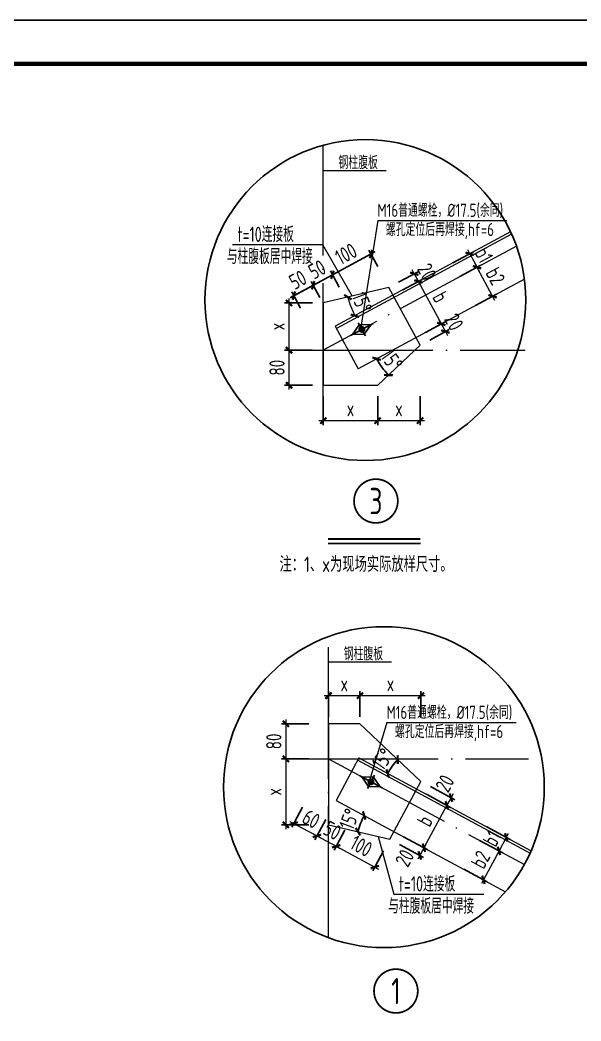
# Model space of a CAD drawing. Extents: x -2746917 to -971774, y -3334247 to -3250358.
# Drawn here: x -1634718 to -1621907, y -3297027 to -3274173 of the extents above; entities that cross this region are included whole.
import ezdxf
from ezdxf.enums import TextEntityAlignment as Align

# ---------------------------------------------------------------- set-up
doc = ezdxf.new("R2010")
doc.units = 0
doc.header["$LTSCALE"] = 1000
doc.header["$MEASUREMENT"] = 0
doc.header["$PDMODE"] = 35
doc.linetypes.add('DOTE', pattern=[2.42, 2, -0.2, 0.02, -0.2])
doc.layers.get('0').update_dxf_attribs({"linetype": 'CONTINUOUS'})
doc.layers.get('Defpoints').update_dxf_attribs({"linetype": 'CONTINUOUS'})
for name, color, linetype in [('AXIS', 253, 'DOTE'), ('BOLT', 7, 'CONTINUOUS'), ('COLU', 7, 'CONTINUOUS'), ('DIM', 3, 'CONTINUOUS'), ('NUM', 7, 'CONTINUOUS'), ('PUB_TITLE', 4, 'CONTINUOUS'), ('TEXT', 7, 'CONTINUOUS'), ('THIN', 7, 'CONTINUOUS')]:
    doc.layers.add(name, color=color, linetype=linetype)
doc.layers.add('yichutu', color=7, linetype='CONTINUOUS', true_color=0xffffff, plot=False)
doc.styles.add('TSSD_Dimension', font='tssdeng.shx', dxfattribs={"width": 0.75, "bigfont": 'Hztxt.shx'})
doc.styles.add('TSSD_Label', font='tssdeng.shx', dxfattribs={"width": 0.75, "bigfont": 'hztxt.shx'})
doc.styles.add('TSSD_Num', font='tssdeng.shx', dxfattribs={"width": 0.75, "bigfont": 'hztxt.shx'})
doc.styles.add('TSSD_Rein', font='Tssdeng.shx', dxfattribs={"width": 0.75, "bigfont": 'hztxt.shx'})
doc.dimstyles.new('TSSD_10_100', dxfattribs={"dimtxt": 350, "dimasz": 100, "dimexe": 100, "dimexo": 250, "dimgap": 100, "dimtad": 1, "dimdec": 0, "dimlfac": 0.1, "dimzin": 0, "dimdsep": 46, "dimtxsty": 'TSSD_Dimension', "dimblk": 'ARCHTICK', "dimcen": 0, "dimdle": 100, "dimclrt": 7, "dimadec": 0, "dimazin": 0, "dimtfac": 1, "dimtdec": 0, "dimtix": 1, "dimtmove": 2, "dimatfit": 3, "dimldrblk": 'ARCHTICK', "dimfxl": 1, "dimtolj": 1, "dimtzin": 0, "dimlwd": 5, "dimarcsym": 0})
doc.dimstyles.new('TSSD_200_100', dxfattribs={"dimtxt": 350, "dimasz": 100, "dimexe": 100, "dimexo": 250, "dimgap": 100, "dimtad": 1, "dimdec": 0, "dimlfac": 2, "dimzin": 0, "dimdsep": 46, "dimtxsty": 'TSSD_Dimension', "dimblk": 'ARCHTICK', "dimcen": 0, "dimdle": 100, "dimclrt": 7, "dimadec": 0, "dimazin": 0, "dimtfac": 1, "dimtdec": 0, "dimtix": 1, "dimtmove": 2, "dimatfit": 3, "dimfxl": 1, "dimtolj": 1, "dimtzin": 0, "dimarcsym": 0})
doc.dimstyles.new('TSSD_20_100', dxfattribs={"dimtxt": 350, "dimasz": 100, "dimexe": 100, "dimexo": 250, "dimgap": 100, "dimtad": 1, "dimdec": 0, "dimlfac": 0.2, "dimzin": 0, "dimdsep": 46, "dimtxsty": 'TSSD_Dimension', "dimblk": 'ARCHTICK', "dimcen": 0, "dimdle": 100, "dimclrt": 7, "dimadec": 0, "dimazin": 0, "dimtfac": 1, "dimtdec": 0, "dimtix": 1, "dimtmove": 2, "dimatfit": 3, "dimfxl": 1, "dimtolj": 1, "dimtzin": 0, "dimlwd": 5, "dimarcsym": 0})

# ---------------------------------------------------------------- blocks, each defined once
blk = doc.blocks.new('A$C7C2454F9')
at = {"layer": 'BOLT'}
for p, q in [((217, 41), (8, -160)), ((54, 2), (171, -121)), ((199, 23), (71, -16)), ((199, 23), (154, -103)), ((26, -142), (71, -16)), ((26, -142), (154, -103))]:
    blk.add_line(p, q, dxfattribs=at)
at = {"layer": 'BOLT', "const_width": 40}
blk.add_lwpolyline([(127, -46, 1), (98, -73, 1), (127, -46)], format="xyb", dxfattribs=at)
blk = doc.blocks.new('_ArchTick')
at = {"color": 0, "const_width": 0.5}
blk.add_lwpolyline([(-0.71, -0.71), (0.71, 0.71)], dxfattribs=at)
blk = doc.blocks.new('*D3003')
at = {"layer": 'Defpoints', "color": 0, "ltscale": 1.5}
for p in [(-1627792, -3282511), (-1626549, -3282511), (-1626549, -3283320)]:
    blk.add_point(p, dxfattribs=at)
at = {"layer": 'DIM', "color": 0, "lineweight": -2, "ltscale": 1.5}
for p, q in [((-1627792, -3282761), (-1627792, -3283420)), ((-1626549, -3282761), (-1626549, -3283420))]:
    blk.add_line(p, q, dxfattribs=at)
at = {"layer": 'DIM', "color": 0, "lineweight": 5, "ltscale": 1.5}
blk.add_line((-1627892, -3283320), (-1626449, -3283320), dxfattribs=at)
at = {"layer": 'DIM', "color": 0, "lineweight": 5, "ltscale": 1.5, "xscale": 100, "yscale": 100, "zscale": 100, "rotation": 180}
blk.add_blockref('_ArchTick', (-1627792, -3283320), dxfattribs=at)
at = {"layer": 'DIM', "color": 0, "lineweight": 5, "ltscale": 1.5, "xscale": 100, "yscale": 100, "zscale": 100}
blk.add_blockref('_ArchTick', (-1626549, -3283320), dxfattribs=at)
at = {"layer": 'DIM', "color": 7, "ltscale": 1.5, "insert": (-1627170, -3283045), "char_height": 350, "attachment_point": 5, "style": 'TSSD_Dimension'}
blk.add_mtext('\\A1;x', dxfattribs=at)
blk = doc.blocks.new('*D3004')
at = {"layer": 'Defpoints', "color": 0, "ltscale": 1.5}
for p in [(-1626549, -3282511), (-1625581, -3282511), (-1625581, -3283320)]:
    blk.add_point(p, dxfattribs=at)
at = {"layer": 'DIM', "color": 0, "lineweight": -2, "ltscale": 1.5}
for p, q in [((-1626549, -3282761), (-1626549, -3283420)), ((-1625581, -3282761), (-1625581, -3283420))]:
    blk.add_line(p, q, dxfattribs=at)
at = {"layer": 'DIM', "color": 0, "lineweight": 5, "ltscale": 1.5}
blk.add_line((-1626649, -3283320), (-1625481, -3283320), dxfattribs=at)
at = {"layer": 'DIM', "color": 0, "lineweight": 5, "ltscale": 1.5, "xscale": 100, "yscale": 100, "zscale": 100, "rotation": 180}
blk.add_blockref('_ArchTick', (-1626549, -3283320), dxfattribs=at)
at = {"layer": 'DIM', "color": 0, "lineweight": 5, "ltscale": 1.5, "xscale": 100, "yscale": 100, "zscale": 100}
blk.add_blockref('_ArchTick', (-1625581, -3283320), dxfattribs=at)
at = {"layer": 'DIM', "color": 7, "ltscale": 1.5, "insert": (-1626065, -3283045), "char_height": 350, "attachment_point": 5, "style": 'TSSD_Dimension'}
blk.add_mtext('\\A1;x', dxfattribs=at)
blk = doc.blocks.new('*D3005')
at = {"layer": 'Defpoints', "color": 0, "ltscale": 1.5}
for p in [(-1628574, -3281711), (-1627792, -3281711), (-1627792, -3282511)]:
    blk.add_point(p, dxfattribs=at)
at = {"layer": 'DIM', "color": 0, "lineweight": -2, "ltscale": 1.5}
for p, q in [((-1628042, -3281711), (-1628674, -3281711)), ((-1628042, -3282511), (-1628674, -3282511))]:
    blk.add_line(p, q, dxfattribs=at)
at = {"layer": 'DIM', "color": 0, "lineweight": 5, "ltscale": 1.5}
blk.add_line((-1628574, -3282611), (-1628574, -3281611), dxfattribs=at)
at = {"layer": 'DIM', "color": 0, "lineweight": 5, "ltscale": 1.5, "xscale": 100, "yscale": 100, "zscale": 100}
for p, rotation in [((-1628574, -3281711), 90), ((-1628574, -3282511), 270)]:
    blk.add_blockref('_ArchTick', p, dxfattribs=dict(at, rotation=rotation))
at = {"layer": 'DIM', "color": 7, "ltscale": 1.5, "insert": (-1628849, -3282111), "char_height": 350, "attachment_point": 5, "rotation": 90, "style": 'TSSD_Dimension'}
blk.add_mtext('\\A1;80', dxfattribs=at)
blk = doc.blocks.new('*D3006')
at = {"layer": 'Defpoints', "color": 0, "ltscale": 1.5}
for p in [(-1628574, -3280633), (-1627792, -3280633), (-1627792, -3281711)]:
    blk.add_point(p, dxfattribs=at)
at = {"layer": 'DIM', "color": 0, "lineweight": -2, "ltscale": 1.5}
for p, q in [((-1628042, -3280633), (-1628674, -3280633)), ((-1628042, -3281711), (-1628674, -3281711))]:
    blk.add_line(p, q, dxfattribs=at)
at = {"layer": 'DIM', "color": 0, "lineweight": 5, "ltscale": 1.5}
blk.add_line((-1628574, -3281811), (-1628574, -3280533), dxfattribs=at)
at = {"layer": 'DIM', "color": 0, "lineweight": 5, "ltscale": 1.5, "xscale": 100, "yscale": 100, "zscale": 100}
for p, rotation in [((-1628574, -3280633), 90), ((-1628574, -3281711), 270)]:
    blk.add_blockref('_ArchTick', p, dxfattribs=dict(at, rotation=rotation))
at = {"layer": 'DIM', "color": 7, "ltscale": 1.5, "insert": (-1628849, -3281172), "char_height": 350, "attachment_point": 5, "rotation": 90, "style": 'TSSD_Dimension'}
blk.add_mtext('\\A1;x', dxfattribs=at)
blk = doc.blocks.new('*D3007')
at = {"layer": 'Defpoints', "color": 0, "ltscale": 1.5}
for p in [(-1627583, -3279991), (-1626431, -3280021), (-1627312, -3280495)]:
    blk.add_point(p, dxfattribs=at)
at = {"layer": 'DIM', "color": 0, "lineweight": 5, "ltscale": 1.5}
blk.add_line((-1626615, -3279469), (-1627671, -3280039), dxfattribs=at)
at = {"layer": 'DIM', "color": 0, "lineweight": -2, "ltscale": 1.5}
for p, q in [((-1626550, -3279801), (-1626750, -3279429)), ((-1627430, -3280275), (-1627631, -3279903))]:
    blk.add_line(p, q, dxfattribs=at)
at = {"layer": 'DIM', "color": 0, "lineweight": 5, "ltscale": 1.5, "xscale": 100, "yscale": 100, "zscale": 100}
for p, rotation in [((-1626703, -3279517), 28.32293763565841), ((-1627583, -3279991), 208.3229376356583)]:
    blk.add_blockref('_ArchTick', p, dxfattribs=dict(at, rotation=rotation))
at = {"layer": 'DIM', "color": 7, "ltscale": 1.5, "insert": (-1627273, -3279512), "char_height": 350, "attachment_point": 5, "rotation": 28.3229, "style": 'TSSD_Dimension'}
blk.add_mtext('\\A1;100', dxfattribs=at)
blk = doc.blocks.new('*D3008')
at = {"layer": 'Defpoints', "color": 0, "ltscale": 1.5}
for p in [(-1628023, -3280229), (-1627312, -3280495), (-1627752, -3280732)]:
    blk.add_point(p, dxfattribs=at)
at = {"layer": 'DIM', "color": 0, "lineweight": -2, "ltscale": 1.5}
for p, q in [((-1627430, -3280275), (-1627631, -3279903)), ((-1627870, -3280512), (-1628071, -3280141))]:
    blk.add_line(p, q, dxfattribs=at)
at = {"layer": 'DIM', "color": 0, "lineweight": 5, "ltscale": 1.5}
for p, q in [((-1627583, -3279991), (-1627495, -3279944)), ((-1627583, -3279991), (-1628023, -3280229)), ((-1628023, -3280229), (-1628111, -3280276))]:
    blk.add_line(p, q, dxfattribs=at)
at = {"layer": 'DIM', "color": 0, "lineweight": 5, "ltscale": 1.5, "yscale": 100, "zscale": 100}
for p, xscale, rotation in [((-1627583, -3279991), 100, 208.3229376356212), ((-1628023, -3280229), 99.99999999999999, 28.3229376356212)]:
    blk.add_blockref('_ArchTick', p, dxfattribs=dict(at, xscale=xscale, rotation=rotation))
at = {"layer": 'DIM', "color": 7, "ltscale": 1.5, "insert": (-1627934, -3279868), "char_height": 350, "attachment_point": 5, "rotation": 28.3229, "style": 'TSSD_Dimension'}
blk.add_mtext('\\A1;50', dxfattribs=at)
blk = doc.blocks.new('*D3009')
at = {"layer": 'Defpoints', "color": 0, "ltscale": 1.5}
for p in [(-1628463, -3280466), (-1627752, -3280732), (-1628192, -3280970)]:
    blk.add_point(p, dxfattribs=at)
at = {"layer": 'DIM', "color": 0, "lineweight": -2, "ltscale": 1.5}
for p, q in [((-1627870, -3280512), (-1628071, -3280141)), ((-1628311, -3280749), (-1628511, -3280378))]:
    blk.add_line(p, q, dxfattribs=at)
at = {"layer": 'DIM', "color": 0, "lineweight": 5, "ltscale": 1.5}
for p, q in [((-1628023, -3280229), (-1627935, -3280181)), ((-1628023, -3280229), (-1628463, -3280466)), ((-1628463, -3280466), (-1628551, -3280513))]:
    blk.add_line(p, q, dxfattribs=at)
at = {"layer": 'DIM', "color": 0, "lineweight": 5, "ltscale": 1.5, "yscale": 100, "zscale": 100}
for p, xscale, rotation in [((-1628023, -3280229), 100, 208.3229376356212), ((-1628463, -3280466), 99.99999999999999, 28.3229376356212)]:
    blk.add_blockref('_ArchTick', p, dxfattribs=dict(at, xscale=xscale, rotation=rotation))
at = {"layer": 'DIM', "color": 7, "ltscale": 1.5, "insert": (-1628374, -3280105), "char_height": 350, "attachment_point": 5, "rotation": 28.3229, "style": 'TSSD_Dimension'}
blk.add_mtext('\\A1;50', dxfattribs=at)
blk = doc.blocks.new('*D3010')
at = {"layer": 'Defpoints', "color": 0, "ltscale": 1.5}
for p in [(-1625619, -3280142), (-1626293, -3280278), (-1626198, -3280454)]:
    blk.add_point(p, dxfattribs=at)
at = {"layer": 'DIM', "color": 0, "lineweight": -2, "ltscale": 1.5}
for p, q in [((-1626073, -3280159), (-1625626, -3279919)), ((-1625978, -3280335), (-1625531, -3280095))]:
    blk.add_line(p, q, dxfattribs=at)
at = {"layer": 'DIM', "color": 0, "lineweight": 5, "ltscale": 1.5}
for p, q in [((-1625714, -3279966), (-1625762, -3279878)), ((-1625714, -3279966), (-1625619, -3280142)), ((-1625619, -3280142), (-1625572, -3280230))]:
    blk.add_line(p, q, dxfattribs=at)
at = {"layer": 'DIM', "color": 0, "lineweight": 5, "ltscale": 1.5, "xscale": 100, "yscale": 100, "zscale": 100}
for p, rotation in [((-1625714, -3279966), 298.3229376384968), ((-1625619, -3280142), 118.3229376384968)]:
    blk.add_blockref('_ArchTick', p, dxfattribs=dict(at, rotation=rotation))
at = {"layer": 'DIM', "color": 7, "ltscale": 1.5, "insert": (-1625425, -3279924), "char_height": 350, "attachment_point": 5, "rotation": 298.3229, "style": 'TSSD_Dimension'}
blk.add_mtext('\\A1;20', dxfattribs=at)
blk = doc.blocks.new('*D3011')
at = {"layer": 'Defpoints', "color": 0, "ltscale": 1.5}
for p in [(-1626198, -3280454), (-1625097, -3281111), (-1625676, -3281422)]:
    blk.add_point(p, dxfattribs=at)
at = {"layer": 'DIM', "color": 0, "lineweight": -2, "ltscale": 1.5}
for p, q in [((-1625978, -3280335), (-1625531, -3280095)), ((-1625456, -3281304), (-1625009, -3281063))]:
    blk.add_line(p, q, dxfattribs=at)
at = {"layer": 'DIM', "color": 0, "lineweight": 5, "ltscale": 1.5}
blk.add_line((-1625667, -3280054), (-1625050, -3281199), dxfattribs=at)
at = {"layer": 'DIM', "color": 0, "lineweight": 5, "ltscale": 1.5, "xscale": 100, "yscale": 100, "zscale": 100}
for p, rotation in [((-1625619, -3280142), 118.3229376539176), ((-1625097, -3281111), 298.3229376539176)]:
    blk.add_blockref('_ArchTick', p, dxfattribs=dict(at, rotation=rotation))
at = {"layer": 'DIM', "color": 7, "ltscale": 1.5, "insert": (-1625116, -3280496), "char_height": 350, "attachment_point": 5, "rotation": 298.3229, "style": 'TSSD_Dimension'}
blk.add_mtext('\\A1;b', dxfattribs=at)
blk = doc.blocks.new('*D3012')
at = {"layer": 'Defpoints', "color": 0, "ltscale": 1.5}
for p in [(-1625003, -3281287), (-1625676, -3281422), (-1625581, -3281598)]:
    blk.add_point(p, dxfattribs=at)
at = {"layer": 'DIM', "color": 0, "lineweight": -2, "ltscale": 1.5}
for p, q in [((-1625456, -3281304), (-1625009, -3281063)), ((-1625361, -3281480), (-1624915, -3281239))]:
    blk.add_line(p, q, dxfattribs=at)
at = {"layer": 'DIM', "color": 0, "lineweight": 5, "ltscale": 1.5}
for p, q in [((-1625097, -3281111), (-1625145, -3281023)), ((-1625097, -3281111), (-1625003, -3281287)), ((-1625003, -3281287), (-1624955, -3281375))]:
    blk.add_line(p, q, dxfattribs=at)
at = {"layer": 'DIM', "color": 0, "lineweight": 5, "ltscale": 1.5, "xscale": 100, "yscale": 100, "zscale": 100}
for p, rotation in [((-1625097, -3281111), 298.3229376539176), ((-1625003, -3281287), 118.3229376539176)]:
    blk.add_blockref('_ArchTick', p, dxfattribs=dict(at, rotation=rotation))
at = {"layer": 'DIM', "color": 7, "ltscale": 1.5, "insert": (-1624808, -3281068), "char_height": 350, "attachment_point": 5, "rotation": 298.3229, "style": 'TSSD_Dimension'}
blk.add_mtext('\\A1;20', dxfattribs=at)
blk = doc.blocks.new('*D3086')
at = {"layer": 'Defpoints', "color": 0, "ltscale": 1.5}
for p in [(-1623516, -3279009), (-1626293, -3280278), (-1627792, -3280633), (-1627190, -3280646), (-1627518, -3281166)]:
    blk.add_point(p, dxfattribs=at)
at = {"layer": 'DIM', "color": 0, "lineweight": 5, "ltscale": 1.5}
blk.add_arc((-1625541, -3280100), 1737, 193.3229, 208.3229, dxfattribs=at)
at = {"layer": 'DIM', "color": 0, "lineweight": 5, "ltscale": 1.5, "xscale": 100, "yscale": 100, "zscale": 100}
for p, rotation in [((-1627231, -3280500), 103.3229376385237), ((-1627070, -3280924), 298.3229376385155)]:
    blk.add_blockref('_ArchTick', p, dxfattribs=dict(at, rotation=rotation))
at = {"layer": 'DIM', "color": 7, "ltscale": 1.5, "insert": (-1626908, -3280620), "char_height": 350, "attachment_point": 5, "rotation": 290.8229, "style": 'TSSD_Dimension'}
blk.add_mtext('\\A1;15°', dxfattribs=at)
blk = doc.blocks.new('*D3087')
at = {"layer": 'Defpoints', "color": 0, "ltscale": 1.5}
for p in [(-1623200, -3280088), (-1625581, -3281598), (-1626996, -3282134), (-1626495, -3282039), (-1626549, -3282511)]:
    blk.add_point(p, dxfattribs=at)
at = {"layer": 'DIM', "color": 0, "lineweight": -2, "ltscale": 1.5}
blk.add_arc((-1625019, -3281068), 1767, 208.3229, 223.3229, dxfattribs=at)
at = {"layer": 'DIM', "color": 0, "lineweight": -2, "ltscale": 1.5, "xscale": 100, "yscale": 100, "zscale": 100}
for p, rotation in [((-1626574, -3281906), 118.3229376385063), ((-1626304, -3282280), 313.3229376385198)]:
    blk.add_blockref('_ArchTick', p, dxfattribs=dict(at, rotation=rotation))
at = {"layer": 'DIM', "color": 7, "ltscale": 1.5, "insert": (-1626228, -3281941), "char_height": 350, "attachment_point": 5, "rotation": 305.8229, "style": 'TSSD_Dimension'}
blk.add_mtext('\\A1;15°', dxfattribs=at)
blk = doc.blocks.new('ts_idx1')
at = {"color": 0, "linetype": 'ByBlock', "lineweight": -2, "const_width": 0.04}
blk.add_lwpolyline([(-0.5, 0, 1), (0.5, 0, 1)], format="xyb", close=True, dxfattribs=at)
at = {"color": 0, "linetype": 'ByBlock', "lineweight": -2, "style": 'TSSD_Num', "width": 0.75}
blk.add_attdef('A', text='', height=0.6, dxfattribs=at).set_placement((0, 0), align=Align.MIDDLE_CENTER)
blk = doc.blocks.new('*D3013')
at = {"layer": 'Defpoints', "color": 0, "ltscale": 1.5}
for p in [(-1625056, -3279839), (-1624281, -3279818), (-1624890, -3280147)]:
    blk.add_point(p, dxfattribs=at)
at = {"layer": 'DIM', "color": 0, "lineweight": -2, "ltscale": 1.5}
for p, q in [((-1624836, -3279720), (-1624359, -3279463)), ((-1624670, -3280028), (-1624193, -3279771))]:
    blk.add_line(p, q, dxfattribs=at)
at = {"layer": 'DIM', "color": 0, "lineweight": 5, "ltscale": 1.5}
for p, q in [((-1624447, -3279510), (-1624494, -3279422)), ((-1624447, -3279510), (-1624281, -3279818)), ((-1624281, -3279818), (-1624233, -3279906))]:
    blk.add_line(p, q, dxfattribs=at)
at = {"layer": 'DIM', "color": 0, "lineweight": 5, "ltscale": 1.5, "xscale": 100, "yscale": 100, "zscale": 100}
for p, rotation in [((-1624447, -3279510), 298.322937638502), ((-1624281, -3279818), 118.322937638502)]:
    blk.add_blockref('_ArchTick', p, dxfattribs=dict(at, rotation=rotation))
at = {"layer": 'DIM', "color": 7, "ltscale": 1.5, "insert": (-1624122, -3279534), "char_height": 350, "attachment_point": 5, "rotation": 298.3229, "style": 'TSSD_Dimension'}
blk.add_mtext('\\A1;b1', dxfattribs=at)
blk = doc.blocks.new('*D3014')
at = {"layer": 'Defpoints', "color": 0, "ltscale": 1.5}
for p in [(-1624890, -3280147), (-1623925, -3280479), (-1624534, -3280807)]:
    blk.add_point(p, dxfattribs=at)
at = {"layer": 'DIM', "color": 0, "lineweight": -2, "ltscale": 1.5}
for p, q in [((-1624670, -3280028), (-1624193, -3279771)), ((-1624314, -3280688), (-1623837, -3280431))]:
    blk.add_line(p, q, dxfattribs=at)
at = {"layer": 'DIM', "color": 0, "lineweight": 5, "ltscale": 1.5}
blk.add_line((-1624328, -3279730), (-1623878, -3280567), dxfattribs=at)
at = {"layer": 'DIM', "color": 0, "lineweight": 5, "ltscale": 1.5, "xscale": 100, "yscale": 100, "zscale": 100}
for p, rotation in [((-1624281, -3279818), 118.3229376539176), ((-1623925, -3280479), 298.3229376539176)]:
    blk.add_blockref('_ArchTick', p, dxfattribs=dict(at, rotation=rotation))
at = {"layer": 'DIM', "color": 7, "ltscale": 1.5, "insert": (-1623861, -3280018), "char_height": 350, "attachment_point": 5, "rotation": 298.3229, "style": 'TSSD_Dimension'}
blk.add_mtext('\\A1;b2', dxfattribs=at)
blk = doc.blocks.new('*D2972')
at = {"layer": 'Defpoints', "color": 0, "ltscale": 1.5}
for p in [(-1627874, -3290244), (-1628647, -3291044), (-1627874, -3291044)]:
    blk.add_point(p, dxfattribs=at)
at = {"layer": 'DIM', "color": 0, "lineweight": 5, "ltscale": 1.5}
blk.add_line((-1628647, -3290144), (-1628647, -3291144), dxfattribs=at)
at = {"layer": 'DIM', "color": 0, "lineweight": -2, "ltscale": 1.5}
for p, q in [((-1628124, -3290244), (-1628747, -3290244)), ((-1628124, -3291044), (-1628747, -3291044))]:
    blk.add_line(p, q, dxfattribs=at)
at = {"layer": 'DIM', "color": 0, "lineweight": 5, "ltscale": 1.5, "xscale": 100, "yscale": 100, "zscale": 100}
for p, rotation in [((-1628647, -3290244), 90), ((-1628647, -3291044), 270)]:
    blk.add_blockref('_ArchTick', p, dxfattribs=dict(at, rotation=rotation))
at = {"layer": 'DIM', "color": 7, "ltscale": 1.5, "insert": (-1628922, -3290644), "char_height": 350, "attachment_point": 5, "rotation": 90, "style": 'TSSD_Dimension'}
blk.add_mtext('\\A1;80', dxfattribs=at)
blk = doc.blocks.new('*D2973')
at = {"layer": 'Defpoints', "color": 0, "ltscale": 1.5}
for p in [(-1627874, -3291044), (-1628647, -3292546), (-1627874, -3292546)]:
    blk.add_point(p, dxfattribs=at)
at = {"layer": 'DIM', "color": 0, "lineweight": -2, "ltscale": 1.5}
for p, q in [((-1628124, -3291044), (-1628747, -3291044)), ((-1628124, -3292546), (-1628747, -3292546))]:
    blk.add_line(p, q, dxfattribs=at)
at = {"layer": 'DIM', "color": 0, "lineweight": 5, "ltscale": 1.5}
blk.add_line((-1628647, -3290944), (-1628647, -3292646), dxfattribs=at)
at = {"layer": 'DIM', "color": 0, "lineweight": 5, "ltscale": 1.5, "xscale": 100, "yscale": 100, "zscale": 100}
for p, rotation in [((-1628647, -3291044), 90), ((-1628647, -3292546), 270)]:
    blk.add_blockref('_ArchTick', p, dxfattribs=dict(at, rotation=rotation))
at = {"layer": 'DIM', "color": 7, "ltscale": 1.5, "insert": (-1628922, -3291795), "char_height": 350, "attachment_point": 5, "rotation": 90, "style": 'TSSD_Dimension'}
blk.add_mtext('\\A1;x', dxfattribs=at)
blk = doc.blocks.new('*D2974')
at = {"layer": 'Defpoints', "color": 0, "ltscale": 1.5}
for p in [(-1626954, -3289599), (-1627672, -3290331), (-1626954, -3290331)]:
    blk.add_point(p, dxfattribs=at)
at = {"layer": 'DIM', "color": 0, "lineweight": -2, "ltscale": 1.5}
for p, q in [((-1627672, -3290081), (-1627672, -3289499)), ((-1626954, -3290081), (-1626954, -3289499))]:
    blk.add_line(p, q, dxfattribs=at)
at = {"layer": 'DIM', "color": 0, "lineweight": 5, "ltscale": 1.5}
blk.add_line((-1627772, -3289599), (-1626854, -3289599), dxfattribs=at)
at = {"layer": 'DIM', "color": 0, "lineweight": 5, "ltscale": 1.5, "xscale": 100, "yscale": 100, "zscale": 100, "rotation": 180}
blk.add_blockref('_ArchTick', (-1627672, -3289599), dxfattribs=at)
at = {"layer": 'DIM', "color": 0, "lineweight": 5, "ltscale": 1.5, "xscale": 100, "yscale": 100, "zscale": 100}
blk.add_blockref('_ArchTick', (-1626954, -3289599), dxfattribs=at)
at = {"layer": 'DIM', "color": 7, "lineweight": 5, "ltscale": 1.5, "insert": (-1627313, -3289324), "char_height": 350, "attachment_point": 5, "style": 'TSSD_Dimension'}
blk.add_mtext('\\A1;x', dxfattribs=at)
blk = doc.blocks.new('*D2975')
at = {"layer": 'Defpoints', "color": 0, "ltscale": 1.5}
for p in [(-1625562, -3289599), (-1626954, -3290331), (-1625562, -3290331)]:
    blk.add_point(p, dxfattribs=at)
at = {"layer": 'DIM', "color": 0, "lineweight": -2, "ltscale": 1.5}
for p, q in [((-1626954, -3290081), (-1626954, -3289499)), ((-1625562, -3290081), (-1625562, -3289499))]:
    blk.add_line(p, q, dxfattribs=at)
at = {"layer": 'DIM', "color": 0, "lineweight": 5, "ltscale": 1.5}
blk.add_line((-1627054, -3289599), (-1625462, -3289599), dxfattribs=at)
at = {"layer": 'DIM', "color": 0, "lineweight": 5, "ltscale": 1.5, "xscale": 100, "yscale": 100, "zscale": 100, "rotation": 180}
blk.add_blockref('_ArchTick', (-1626954, -3289599), dxfattribs=at)
at = {"layer": 'DIM', "color": 0, "lineweight": 5, "ltscale": 1.5, "xscale": 100, "yscale": 100, "zscale": 100}
blk.add_blockref('_ArchTick', (-1625562, -3289599), dxfattribs=at)
at = {"layer": 'DIM', "color": 7, "lineweight": 5, "ltscale": 1.5, "insert": (-1626258, -3289324), "char_height": 350, "attachment_point": 5, "style": 'TSSD_Dimension'}
blk.add_mtext('\\A1;x', dxfattribs=at)
blk = doc.blocks.new('*D2976')
at = {"layer": 'Defpoints', "color": 0, "ltscale": 1.5}
for p in [(-1625562, -3291557), (-1625657, -3291733), (-1624971, -3292102)]:
    blk.add_point(p, dxfattribs=at)
at = {"layer": 'DIM', "color": 0, "lineweight": -2, "ltscale": 1.5}
for p, q in [((-1625342, -3291675), (-1624788, -3291974)), ((-1625437, -3291851), (-1624883, -3292150))]:
    blk.add_line(p, q, dxfattribs=at)
at = {"layer": 'DIM', "color": 0, "lineweight": 5, "ltscale": 1.5}
blk.add_line((-1624829, -3291838), (-1625019, -3292190), dxfattribs=at)
at = {"layer": 'DIM', "color": 0, "lineweight": 5, "ltscale": 1.5, "xscale": 100, "yscale": 100, "zscale": 100}
for p, rotation in [((-1624876, -3291926), 61.67706236156653), ((-1624971, -3292102), 241.6770623615665)]:
    blk.add_blockref('_ArchTick', p, dxfattribs=dict(at, rotation=rotation))
at = {"layer": 'DIM', "color": 7, "ltscale": 1.5, "insert": (-1625015, -3291604), "char_height": 350, "attachment_point": 5, "rotation": 61.6771, "style": 'TSSD_Dimension'}
blk.add_mtext('\\A1;20', dxfattribs=at)
blk = doc.blocks.new('*D2977')
at = {"layer": 'Defpoints', "color": 0, "ltscale": 1.5}
for p in [(-1625657, -3291733), (-1626179, -3292701), (-1625493, -3293071)]:
    blk.add_point(p, dxfattribs=at)
at = {"layer": 'DIM', "color": 0, "lineweight": 5, "ltscale": 1.5}
blk.add_line((-1624924, -3292014), (-1625541, -3293159), dxfattribs=at)
at = {"layer": 'DIM', "color": 0, "lineweight": -2, "ltscale": 1.5}
for p, q in [((-1625437, -3291851), (-1624883, -3292150)), ((-1625959, -3292820), (-1625405, -3293118))]:
    blk.add_line(p, q, dxfattribs=at)
at = {"layer": 'DIM', "color": 0, "lineweight": 5, "ltscale": 1.5, "xscale": 100, "yscale": 100, "zscale": 100}
for p, rotation in [((-1624971, -3292102), 61.67706234608283), ((-1625493, -3293071), 241.6770623460828)]:
    blk.add_blockref('_ArchTick', p, dxfattribs=dict(at, rotation=rotation))
at = {"layer": 'DIM', "color": 7, "ltscale": 1.5, "insert": (-1625474, -3292456), "char_height": 350, "attachment_point": 5, "rotation": 61.6771, "style": 'TSSD_Dimension'}
blk.add_mtext('\\A1;b', dxfattribs=at)
blk = doc.blocks.new('*D2978')
at = {"layer": 'Defpoints', "color": 0, "ltscale": 1.5}
for p in [(-1626179, -3292701), (-1626274, -3292877), (-1625588, -3293247)]:
    blk.add_point(p, dxfattribs=at)
at = {"layer": 'DIM', "color": 0, "lineweight": -2, "ltscale": 1.5}
for p, q in [((-1625959, -3292820), (-1625405, -3293118)), ((-1626054, -3292996), (-1625500, -3293294))]:
    blk.add_line(p, q, dxfattribs=at)
at = {"layer": 'DIM', "color": 0, "lineweight": 5, "ltscale": 1.5}
blk.add_line((-1625446, -3292983), (-1625636, -3293335), dxfattribs=at)
at = {"layer": 'DIM', "color": 0, "lineweight": 5, "ltscale": 1.5, "xscale": 100, "yscale": 100, "zscale": 100}
for p, rotation in [((-1625493, -3293071), 61.67706234608283), ((-1625588, -3293247), 241.6770623460828)]:
    blk.add_blockref('_ArchTick', p, dxfattribs=dict(at, rotation=rotation))
at = {"layer": 'DIM', "color": 7, "ltscale": 1.5, "insert": (-1625934, -3293308), "char_height": 350, "attachment_point": 5, "rotation": 61.6771, "style": 'TSSD_Dimension'}
blk.add_mtext('\\A1;20', dxfattribs=at)
blk = doc.blocks.new('*D2979')
at = {"layer": 'Defpoints', "color": 0, "ltscale": 1.5}
for p in [(-1628146, -3291925), (-1627618, -3292209), (-1627937, -3292801)]:
    blk.add_point(p, dxfattribs=at)
at = {"layer": 'DIM', "color": 0, "lineweight": -2, "ltscale": 1.5}
for p, q in [((-1628265, -3292145), (-1628512, -3292604)), ((-1627737, -3292430), (-1627984, -3292889))]:
    blk.add_line(p, q, dxfattribs=at)
at = {"layer": 'DIM', "color": 0, "lineweight": 5, "ltscale": 1.5}
blk.add_line((-1628553, -3292469), (-1627849, -3292848), dxfattribs=at)
at = {"layer": 'DIM', "color": 0, "lineweight": 5, "ltscale": 1.5, "xscale": 100, "yscale": 100, "zscale": 100}
for p, rotation in [((-1628465, -3292516), 151.6770623643226), ((-1627937, -3292801), 331.6770623643226)]:
    blk.add_blockref('_ArchTick', p, dxfattribs=dict(at, rotation=rotation))
at = {"layer": 'DIM', "color": 7, "ltscale": 1.5, "insert": (-1628070, -3292416), "char_height": 350, "attachment_point": 5, "rotation": 331.6771, "style": 'TSSD_Dimension'}
blk.add_mtext('\\A1;60', dxfattribs=at)
blk = doc.blocks.new('*D2980')
at = {"layer": 'Defpoints', "color": 0, "ltscale": 1.5}
for p in [(-1627618, -3292209), (-1627178, -3292447), (-1627497, -3293038)]:
    blk.add_point(p, dxfattribs=at)
at = {"layer": 'DIM', "color": 0, "lineweight": -2, "ltscale": 1.5}
for p, q in [((-1627737, -3292430), (-1627984, -3292889)), ((-1627297, -3292667), (-1627544, -3293126))]:
    blk.add_line(p, q, dxfattribs=at)
at = {"layer": 'DIM', "color": 0, "lineweight": 5, "ltscale": 1.5}
for p, q in [((-1627937, -3292801), (-1628025, -3292753)), ((-1627937, -3292801), (-1627497, -3293038)), ((-1627497, -3293038), (-1627409, -3293085))]:
    blk.add_line(p, q, dxfattribs=at)
at = {"layer": 'DIM', "color": 0, "lineweight": 5, "ltscale": 1.5, "xscale": 100, "yscale": 100, "zscale": 100}
for p, rotation in [((-1627937, -3292801), 331.6770623643798), ((-1627497, -3293038), 151.6770623643798)]:
    blk.add_blockref('_ArchTick', p, dxfattribs=dict(at, rotation=rotation))
at = {"layer": 'DIM', "color": 7, "ltscale": 1.5, "insert": (-1627586, -3292677), "char_height": 350, "attachment_point": 5, "rotation": 331.6771, "style": 'TSSD_Dimension'}
blk.add_mtext('\\A1;50', dxfattribs=at)
blk = doc.blocks.new('*D2981')
at = {"layer": 'Defpoints', "color": 0, "ltscale": 1.5}
for p in [(-1627178, -3292447), (-1626298, -3292921), (-1626616, -3293512)]:
    blk.add_point(p, dxfattribs=at)
at = {"layer": 'DIM', "color": 0, "lineweight": -2, "ltscale": 1.5}
for p, q in [((-1627297, -3292667), (-1627544, -3293126)), ((-1626416, -3293141), (-1626664, -3293600))]:
    blk.add_line(p, q, dxfattribs=at)
at = {"layer": 'DIM', "color": 0, "lineweight": 5, "ltscale": 1.5}
blk.add_line((-1627585, -3292991), (-1626528, -3293560), dxfattribs=at)
at = {"layer": 'DIM', "color": 0, "lineweight": 5, "ltscale": 1.5, "xscale": 100, "yscale": 100, "zscale": 100}
for p, rotation in [((-1627497, -3293038), 151.6770623643798), ((-1626616, -3293512), 331.6770623643798)]:
    blk.add_blockref('_ArchTick', p, dxfattribs=dict(at, rotation=rotation))
at = {"layer": 'DIM', "color": 7, "ltscale": 1.5, "insert": (-1626926, -3293033), "char_height": 350, "attachment_point": 5, "rotation": 331.6771, "style": 'TSSD_Dimension'}
blk.add_mtext('\\A1;100', dxfattribs=at)
blk = doc.blocks.new('*D3080')
at = {"layer": 'Defpoints', "color": 0, "ltscale": 1.5}
for p in [(-1626954, -3290244), (-1626978, -3291021), (-1626177, -3291157), (-1625562, -3291557), (-1623044, -3293141)]:
    blk.add_point(p, dxfattribs=at)
at = {"layer": 'DIM', "color": 0, "lineweight": -2, "ltscale": 1.5}
blk.add_arc((-1625000, -3292087), 1500, 136.6771, 151.6771, dxfattribs=at)
at = {"layer": 'DIM', "color": 0, "lineweight": -2, "ltscale": 1.5, "xscale": 100, "yscale": 100, "zscale": 100}
for p, rotation in [((-1626091, -3291058), 46.67706236151807), ((-1626321, -3291375), 241.677062361497)]:
    blk.add_blockref('_ArchTick', p, dxfattribs=dict(at, rotation=rotation))
at = {"layer": 'DIM', "color": 7, "ltscale": 1.5, "insert": (-1626439, -3291048), "char_height": 350, "attachment_point": 5, "rotation": 54.1771, "style": 'TSSD_Dimension'}
blk.add_mtext('\\A1;15°', dxfattribs=at)
blk = doc.blocks.new('*D3081')
at = {"layer": 'Defpoints', "color": 0, "ltscale": 1.5}
for p in [(-1627499, -3291989), (-1626916, -3292454), (-1627672, -3292546), (-1626274, -3292877), (-1623629, -3294075)]:
    blk.add_point(p, dxfattribs=at)
at = {"layer": 'DIM', "color": 0, "lineweight": -2, "ltscale": 1.5}
blk.add_arc((-1625522, -3293055), 1518, 151.6771, 166.6771, dxfattribs=at)
at = {"layer": 'DIM', "color": 0, "lineweight": -2, "ltscale": 1.5, "xscale": 100, "yscale": 100, "zscale": 100}
for p, rotation in [((-1626858, -3292335), 61.67706236148955), ((-1626999, -3292705), 256.6770623614926)]:
    blk.add_blockref('_ArchTick', p, dxfattribs=dict(at, rotation=rotation))
at = {"layer": 'DIM', "color": 7, "ltscale": 1.5, "insert": (-1627198, -3292418), "char_height": 350, "attachment_point": 5, "rotation": 69.1771, "style": 'TSSD_Dimension'}
blk.add_mtext('\\A1;15°', dxfattribs=at)
blk = doc.blocks.new('*D2997')
at = {"layer": 'Defpoints', "color": 0, "ltscale": 1.5}
for p in [(-1624278, -3292476), (-1624444, -3292784), (-1623779, -3293143)]:
    blk.add_point(p, dxfattribs=at)
at = {"layer": 'DIM', "color": 0, "lineweight": -2, "ltscale": 1.5}
for p, q in [((-1624058, -3292594), (-1623525, -3292882)), ((-1624224, -3292903), (-1623691, -3293190))]:
    blk.add_line(p, q, dxfattribs=at)
at = {"layer": 'DIM', "color": 0, "lineweight": 5, "ltscale": 1.5}
for p, q in [((-1623613, -3292835), (-1623565, -3292747)), ((-1623613, -3292835), (-1623779, -3293143)), ((-1623779, -3293143), (-1623826, -3293231))]:
    blk.add_line(p, q, dxfattribs=at)
at = {"layer": 'DIM', "color": 0, "lineweight": 5, "ltscale": 1.5, "xscale": 100, "yscale": 100, "zscale": 100}
for p, rotation in [((-1623613, -3292835), 241.677062361498), ((-1623779, -3293143), 61.677062361498)]:
    blk.add_blockref('_ArchTick', p, dxfattribs=dict(at, rotation=rotation))
at = {"layer": 'DIM', "color": 7, "ltscale": 1.5, "insert": (-1623938, -3292858), "char_height": 350, "attachment_point": 5, "rotation": 61.6771, "style": 'TSSD_Dimension'}
blk.add_mtext('\\A1;b1', dxfattribs=at)
blk = doc.blocks.new('*D2998')
at = {"layer": 'Defpoints', "color": 0, "ltscale": 1.5}
for p in [(-1624444, -3292784), (-1624800, -3293444), (-1624135, -3293803)]:
    blk.add_point(p, dxfattribs=at)
at = {"layer": 'DIM', "color": 0, "lineweight": -2, "ltscale": 1.5}
for p, q in [((-1624224, -3292903), (-1623691, -3293190)), ((-1624580, -3293563), (-1624047, -3293850))]:
    blk.add_line(p, q, dxfattribs=at)
at = {"layer": 'DIM', "color": 0, "lineweight": 5, "ltscale": 1.5}
blk.add_line((-1623731, -3293055), (-1624182, -3293891), dxfattribs=at)
at = {"layer": 'DIM', "color": 0, "lineweight": 5, "ltscale": 1.5, "xscale": 100, "yscale": 100, "zscale": 100}
for p, rotation in [((-1623779, -3293143), 61.67706234608283), ((-1624135, -3293803), 241.6770623460828)]:
    blk.add_blockref('_ArchTick', p, dxfattribs=dict(at, rotation=rotation))
at = {"layer": 'DIM', "color": 7, "ltscale": 1.5, "insert": (-1624199, -3293342), "char_height": 350, "attachment_point": 5, "rotation": 61.6771, "style": 'TSSD_Dimension'}
blk.add_mtext('\\A1;b2', dxfattribs=at)
blk = doc.blocks.new('yct-891-420-89100-42000-100-2004.0')
at = {"layer": 'yichutu', "color": 7, "true_color": 0xffffff}
blk.add_lwpolyline([(0, 0), (0, 42000), (89100, 42000), (89100, 0)], close=True, dxfattribs=at)
blk = doc.blocks.new('A$C440D491C')
at = {"layer": 'PUB_TITLE'}
blk.add_lwpolyline([(0, 0), (0, 42000), (89100, 42000), (89100, 0)], close=True, dxfattribs=at)
at = {"layer": 'PUB_TITLE', "const_width": 100}
blk.add_lwpolyline([(88100, 1000), (88100, 41000), (713, 41000), (713, 1000), (88100, 1000)], dxfattribs=at)

msp = doc.modelspace()

# ---------------------------------------------------------------- linework, layer by layer
at = {"color": 4, "lineweight": 5, "ltscale": 1.5}
for p, q in [((-1623516.14, -3279008.7, 100), (-1627518.19, -3281165.65, 100)), ((-1623491.02, -3279063.32, 100), (-1627489.72, -3281218.46, 100)), ((-1623199.69, -3280087.73, 100), (-1626996.31, -3282133.96, 100)), ((-1627518.19, -3281165.65, 100), (-1626996.31, -3282133.96, 100)), ((-1626977.55, -3291021.06), (-1627499.44, -3291989.38)), ((-1627006.02, -3291073.88), (-1623068.81, -3293195.88)), ((-1626977.55, -3291021.06), (-1623044.48, -3293140.83)), ((-1627499.44, -3291989.38), (-1623629.15, -3294075.31))]:
    msp.add_line(p, q, dxfattribs=at)
at = {"color": 4, "lineweight": 5, "ltscale": 1.5, "elevation": 100}
msp.add_lwpolyline([(-1625580.99, -3281598.36), (-1626292.65, -3280277.93), (-1627792.28, -3280633.06), (-1627792.28, -3282510.97), (-1626548.65, -3282510.97), (-1625580.99, -3281598.36)], dxfattribs=at)
at = {"color": 4, "lineweight": 5, "ltscale": 1.5}
msp.add_lwpolyline([(-1626273.9, -3292877.09), (-1625562.23, -3291556.66), (-1626953.56, -3290244.5), (-1627671.78, -3290244.5), (-1627671.78, -3292546.06), (-1626273.9, -3292877.09)], dxfattribs=at)
at = {"layer": 'AXIS', "lineweight": 5, "ltscale": 1.5}
for p, q in [((-1627792.28, -3283178.97, 100), (-1627792.28, -3277032.14, 100)), ((-1623381.93, -3279333.96, 100), (-1627792.28, -3281710.97, 100)), ((-1628292.28, -3281710.97, 100), (-1623182.65, -3281710.97, 100)), ((-1627671.78, -3295124.95), (-1627671.78, -3288249.61)), ((-1628171.78, -3291044.5), (-1623104.56, -3291044.5)), ((-1627671.78, -3291044.5), (-1623198.68, -3293455.32))]:
    msp.add_line(p, q, dxfattribs=at)
at = {"layer": 'COLU', "lineweight": 5}
for p, q in [((-1629868.64, -3279297.18, 100), (-1627811.72, -3279297.18, 100)), ((-1627811.72, -3279297.18, 100), (-1627129.51, -3280476.11, 100)), ((-1626539.98, -3292814.08), (-1626183.72, -3294128.79)), ((-1626183.72, -3294128.79), (-1624126.8, -3294128.79))]:
    msp.add_line(p, q, dxfattribs=at)
at = {"layer": 'DIM', "ltscale": 1.5}
msp.add_line((-1626614.8, -3279469.43, 100), (-1628551.43, -3280513.2, 100), dxfattribs=at)
at = {"layer": 'DIM', "color": 0, "ltscale": 1.5}
for centre in [(-1626831.25, -3280566.86, 100), (-1626406.77, -3291687.28)]:
    msp.add_circle(centre, 3663.03, dxfattribs=at)
at = {"layer": 'NUM', "color": 0, "linetype": 'ByBlock', "const_width": 50, "elevation": 100}
msp.add_lwpolyline([(-1625574.05, -3286022.6), (-1627683.34, -3286022.6)], dxfattribs=at)
at = {"layer": 'NUM', "color": 0, "linetype": 'ByBlock', "elevation": 100}
msp.add_lwpolyline([(-1625574.05, -3286122.6), (-1627683.34, -3286122.6)], dxfattribs=at)
at = {"layer": 'TEXT', "lineweight": 5}
for p, q in [((-1627792.28, -3277607.57, 100), (-1626355.66, -3277607.57, 100)), ((-1626546.8, -3278746.92, -6524.59), (-1626938.12, -3281184.86, 100)), ((-1626546.8, -3278746.92, -6524.59), (-1623597.72, -3278746.92, -6524.59)), ((-1627671.78, -3288825.04), (-1626235.17, -3288825.04)), ((-1626338.27, -3290209.7, -6624.59), (-1626729.6, -3291514.72)), ((-1626338.27, -3290209.7, -6624.59), (-1623389.19, -3290209.7, -6624.59))]:
    msp.add_line(p, q, dxfattribs=at)

# ---------------------------------------------------------------- block references
at = {"ltscale": 1.5}
msp.add_blockref('A$C440D491C', (-1687492.07, -3316173.05), dxfattribs=at)
at = {"layer": 'NUM', "ltscale": 1.5, "yscale": 2, "zscale": 2}
for p, xscale, rotation in [((-1626955.91, -3280985.74, 100), -1.999999999833599, 72.0754833889583), ((-1626517.91, -3291392.05), -1.999999999958998, 15.35557734382806)]:
    msp.add_blockref('A$C7C2454F9', p, dxfattribs=dict(at, xscale=xscale, rotation=rotation))
at = {"layer": 'THIN'}
ref = msp.add_blockref('ts_idx1', (-1626589.93, -3285155.15), dxfattribs=dict(at, xscale=999.9999799998477, yscale=999.9999799998477, zscale=999.9999800000003))
ref.add_attrib('2', '3', dxfattribs={"height": 600, "style": 'TSSD_Num', "width": 0.75}).set_placement((-1626589.93, -3285155.15), align=Align.MIDDLE_CENTER)
ref = msp.add_blockref('ts_idx1', (-1626133.95, -3296343.13, -100), dxfattribs=dict(at, xscale=999.9999799998477, yscale=999.9999799998477, zscale=999.9999800000003))
ref.add_attrib('2', '1', dxfattribs={"height": 600, "style": 'TSSD_Num', "width": 0.75}).set_placement((-1626133.95, -3296343.13, -100), align=Align.MIDDLE_CENTER)
at = {"layer": 'yichutu'}
msp.add_blockref('yct-891-420-89100-42000-100-2004.0', (-1687492.07, -3316173.05), dxfattribs=at)

# ---------------------------------------------------------------- texts
at = {"layer": 'TEXT', "lineweight": 5, "style": 'TSSD_Rein', "width": 0.75}
for s, p in [('钢柱腹板', (-1627445.36, -3277426.85, 100)), ('M16普通螺栓，%%C17.5(余同)', (-1626554.72, -3278517.44, -6524.59)), ('螺孔定位后再焊接,hf=6', (-1626362.78, -3278955.08, -6524.59)), ('钢柱腹板', (-1627324.86, -3288644.32)), ('M16普通螺栓，%%C17.5(余同)', (-1626346.19, -3289980.22, -6624.59)), ('螺孔定位后再焊接,hf=6', (-1626154.25, -3290417.85, -6624.59))]:
    msp.add_text(s, height=300, dxfattribs=at).set_placement(p, align=Align.MIDDLE_LEFT)
at = {"layer": 'TEXT', "lineweight": 5}
for s, style, width, p in [('t=10连接板', 'TSSD_Rein', 0.7, (-1629753.03, -3279240.8, 100)), ('与柱腹板居中焊接', 'TSSD_Rein', 0.7, (-1629994.32, -3279745.68, 100)), ('注：1、x为现场实际放样尺寸。', 'TSSD_Label', 0.8, (-1628792.25, -3286774.61, 100)), ('t=10连接板', 'TSSD_Rein', 0.7, (-1626068.11, -3294072.4)), ('与柱腹板居中焊接', 'TSSD_Rein', 0.7, (-1626309.4, -3294577.29))]:
    msp.add_text(s, height=350, dxfattribs=dict(at, style=style, width=width)).set_placement(p)

# ---------------------------------------------------------------- dimensions: what is measured, and where the dimension line sits
at = {"layer": 'DIM', "ltscale": 1.5}
for base, line1, line2, dimstyle, picture, middle in [((-1627190.06, -3280646.06), ((-1623516.14, -3279008.7, 100), (-1627518.19, -3281165.65, 100)), ((-1626292.65, -3280277.93, 100), (-1627792.28, -3280633.06, 100)), 'TSSD_10_100', '*D3086', (-1626907.63, -3280619.73, 100)), ((-1626495.15, -3282038.79), ((-1626548.65, -3282510.97, 100), (-1625580.99, -3281598.36, 100)), ((-1623199.69, -3280087.73, 100), (-1626996.31, -3282133.96, 100)), 'TSSD_200_100', '*D3087', (-1626228.43, -3281941.31, 100)), ((-1626176.91, -3291156.67), ((-1626977.55, -3291021.06), (-1623044.48, -3293140.83)), ((-1625562.23, -3291556.66), (-1626953.56, -3290244.5)), 'TSSD_200_100', '*D3080', (-1626439.34, -3291047.94)), ((-1626915.72, -3292454.25), ((-1627499.44, -3291989.38), (-1623629.15, -3294075.31)), ((-1627671.78, -3292546.06), (-1626273.9, -3292877.09)), 'TSSD_200_100', '*D3081', (-1627197.65, -3292417.86))]:
    dim = msp.add_angular_dim_2l(base=base, line1=line1, line2=line2, dimstyle=dimstyle, dxfattribs=at)
    dim.commit()
    dim.dimension.update_dxf_attribs({"geometry": picture, "text_midpoint": middle})
for p1, p2, distance, picture, middle in [((-1626431.32, -3280020.63, 100), (-1627311.61, -3280495.07, 100), -572.27, '*D3007', (-1627273.44, -3279512.01, 100)), ((-1626292.65, -3280277.93, 100), (-1626197.76, -3280453.98, 100), 657.06, '*D3010', (-1625424.72, -3279923.75, 100)), ((-1628146.22, -3291924.78), (-1627618.05, -3292209.45), -671.73, '*D2979', (-1628070.36, -3292416.35))]:
    dim = msp.add_aligned_dim(p1=p1, p2=p2, distance=distance, dimstyle='TSSD_10_100', dxfattribs=at)
    dim.commit()
    dim.dimension.update_dxf_attribs({"geometry": picture, "text_midpoint": middle})
for p1, p2, distance, picture, middle in [((-1625056.1, -3279838.67, 100), (-1624890.04, -3280146.77, 100), 692.12, '*D3013', (-1624121.73, -3279533.88, 100)), ((-1624278.39, -3292475.81), (-1624444.44, -3292783.91), 756.17, '*D2997', (-1623937.85, -3292858.14))]:
    dim = msp.add_aligned_dim(p1=p1, p2=p2, distance=distance, text='b1', dimstyle='TSSD_10_100', dxfattribs=at)
    dim.commit()
    dim.dimension.update_dxf_attribs({"geometry": picture, "text_midpoint": middle})
for base, p1, p2, angle, picture, middle in [((-1628023.26, -3280228.53, 100), (-1627311.61, -3280495.07, 100), (-1627751.75, -3280732.29, 100), 28.322938, '*D3008', (-1627933.66, -3279867.84, 100)), ((-1628463.4, -3280465.75, 100), (-1627751.75, -3280732.29, 100), (-1628191.89, -3280969.51, 100), 28.322938, '*D3009', (-1628373.8, -3280105.06, 100)), ((-1625002.59, -3281286.62, 100), (-1625675.87, -3281422.3, 100), (-1625580.99, -3281598.36, 100), 118.322938, '*D3012', (-1624807.95, -3281068.12, 100)), ((-1628574.34, -3281710.97, 100), (-1627792.28, -3282510.97, 100), (-1627792.28, -3281710.97, 100), 90, '*D3005', (-1628849.34, -3282110.97, 100)), ((-1628646.58, -3291044.5), (-1627873.55, -3290244.5), (-1627873.55, -3291044.5), 90, '*D2972', (-1628921.58, -3290644.5)), ((-1627496.6, -3293037.98), (-1627618.05, -3292209.45), (-1627177.91, -3292446.67), 151.677062, '*D2980', (-1627586.2, -3292677.29)), ((-1626616.31, -3293512.42), (-1627177.91, -3292446.67), (-1626297.62, -3292921.11), 151.677062, '*D2981', (-1626925.99, -3293033.12))]:
    dim = msp.add_linear_dim(base=base, p1=p1, p2=p2, angle=angle, dimstyle='TSSD_10_100', dxfattribs=at)
    dim.commit()
    dim.dimension.update_dxf_attribs({"geometry": picture, "text_midpoint": middle})
for base, p1, p2, angle, text, picture, middle in [((-1623924.95, -3280478.62, 100), (-1624890.04, -3280146.77, 100), (-1624534.21, -3280806.99, 100), 118.322938, 'b2', '*D3014', (-1623860.79, -3280018.04, 100)), ((-1625097.47, -3281110.57, 100), (-1626197.76, -3280453.98, 100), (-1625675.87, -3281422.3, 100), 118.322938, 'b', '*D3011', (-1625116.34, -3280495.94, 100)), ((-1628574.34, -3280633.06, 100), (-1627792.28, -3281710.97, 100), (-1627792.28, -3280633.06, 100), 90, 'x', '*D3006', (-1628849.34, -3281172.01, 100)), ((-1628646.58, -3292546.06), (-1627873.55, -3291044.5), (-1627873.55, -3292546.06), 90, 'x', '*D2973', (-1628921.58, -3291795.28)), ((-1625493.25, -3293070.63), (-1625657.12, -3291732.72), (-1626179.01, -3292701.04), 61.677062, 'b', '*D2977', (-1625474.38, -3292456.01)), ((-1624134.62, -3293802.88), (-1624444.44, -3292783.91), (-1624800.27, -3293444.12), 61.677062, 'b2', '*D2998', (-1624198.79, -3293342.3))]:
    dim = msp.add_linear_dim(base=base, p1=p1, p2=p2, angle=angle, text=text, dimstyle='TSSD_10_100', dxfattribs=at)
    dim.commit()
    dim.dimension.update_dxf_attribs({"geometry": picture, "text_midpoint": middle})
for base, p1, p2, picture, middle in [((-1626548.65, -3283319.94, 100), (-1627792.28, -3282510.97, 100), (-1626548.65, -3282510.97, 100), '*D3003', (-1627170.46, -3283044.94, 100)), ((-1625580.99, -3283319.94, 100), (-1626548.65, -3282510.97, 100), (-1625580.99, -3282510.97, 100), '*D3004', (-1626064.82, -3283044.94, 100))]:
    dim = msp.add_linear_dim(base=base, p1=p1, p2=p2, text='x', dimstyle='TSSD_10_100', dxfattribs=at)
    dim.commit()
    dim.dimension.update_dxf_attribs({"geometry": picture, "text_midpoint": middle})
at = {"layer": 'DIM', "lineweight": 5, "ltscale": 1.5}
for base, p1, p2, picture, middle in [((-1626953.56, -3289599.18), (-1627671.78, -3290330.65), (-1626953.56, -3290330.65), '*D2974', (-1627312.67, -3289324.18)), ((-1625562.23, -3289599.18), (-1626953.56, -3290330.65), (-1625562.23, -3290330.65), '*D2975', (-1626257.9, -3289324.18))]:
    dim = msp.add_linear_dim(base=base, p1=p1, p2=p2, text='x', dimstyle='TSSD_20_100', dxfattribs=at)
    dim.commit()
    dim.dimension.update_dxf_attribs({"geometry": picture, "text_midpoint": middle})
at = {"layer": 'DIM', "ltscale": 1.5}
for base, p1, p2, angle, picture, middle, dimtype in [((-1624971.36, -3292102.32), (-1625562.23, -3291556.66), (-1625657.12, -3291732.72), 241.677062, '*D2976', (-1625014.98, -3291603.62), 161), ((-1625588.14, -3293246.69), (-1626179.01, -3292701.04), (-1626273.9, -3292877.09), 61.677062, '*D2978', (-1625933.79, -3293308.39), 160)]:
    dim = msp.add_linear_dim(base=base, p1=p1, p2=p2, angle=angle, dimstyle='TSSD_10_100', dxfattribs=at)
    dim.commit()
    dim.dimension.update_dxf_attribs({"geometry": picture, "text_midpoint": middle, "dimtype": dimtype})

doc.saveas('drawing.dxf')
